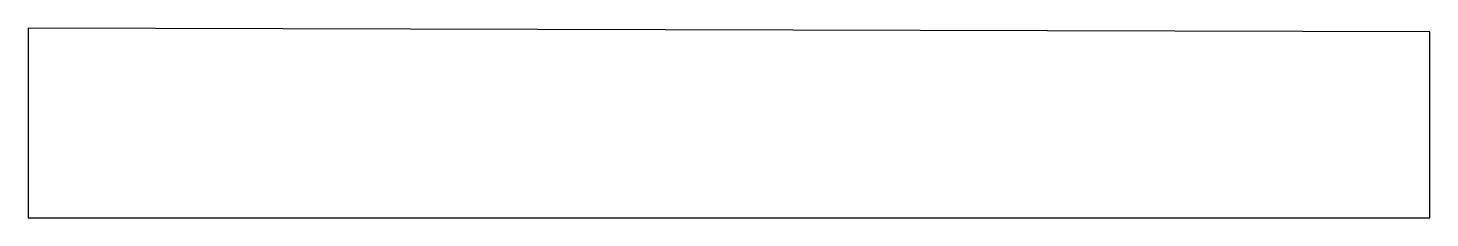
# Model space of a CAD drawing. Header units: millimetres. Extents: x -380 to 380, y 1422 to 1525.
import ezdxf

# ---------------------------------------------------------------- set-up
doc = ezdxf.new("R2010")
doc.units = ezdxf.units.MM
doc.layers.get('0').update_dxf_attribs({"linetype": 'CONTINUOUS'})

msp = doc.modelspace()

# ---------------------------------------------------------------- linework, layer by layer
msp.add_lwpolyline([(-380, 1521), (-380, 1422), (380, 1422), (380, 1521), (380, 1523), (-380, 1525)], close=True)

doc.saveas('drawing.dxf')
